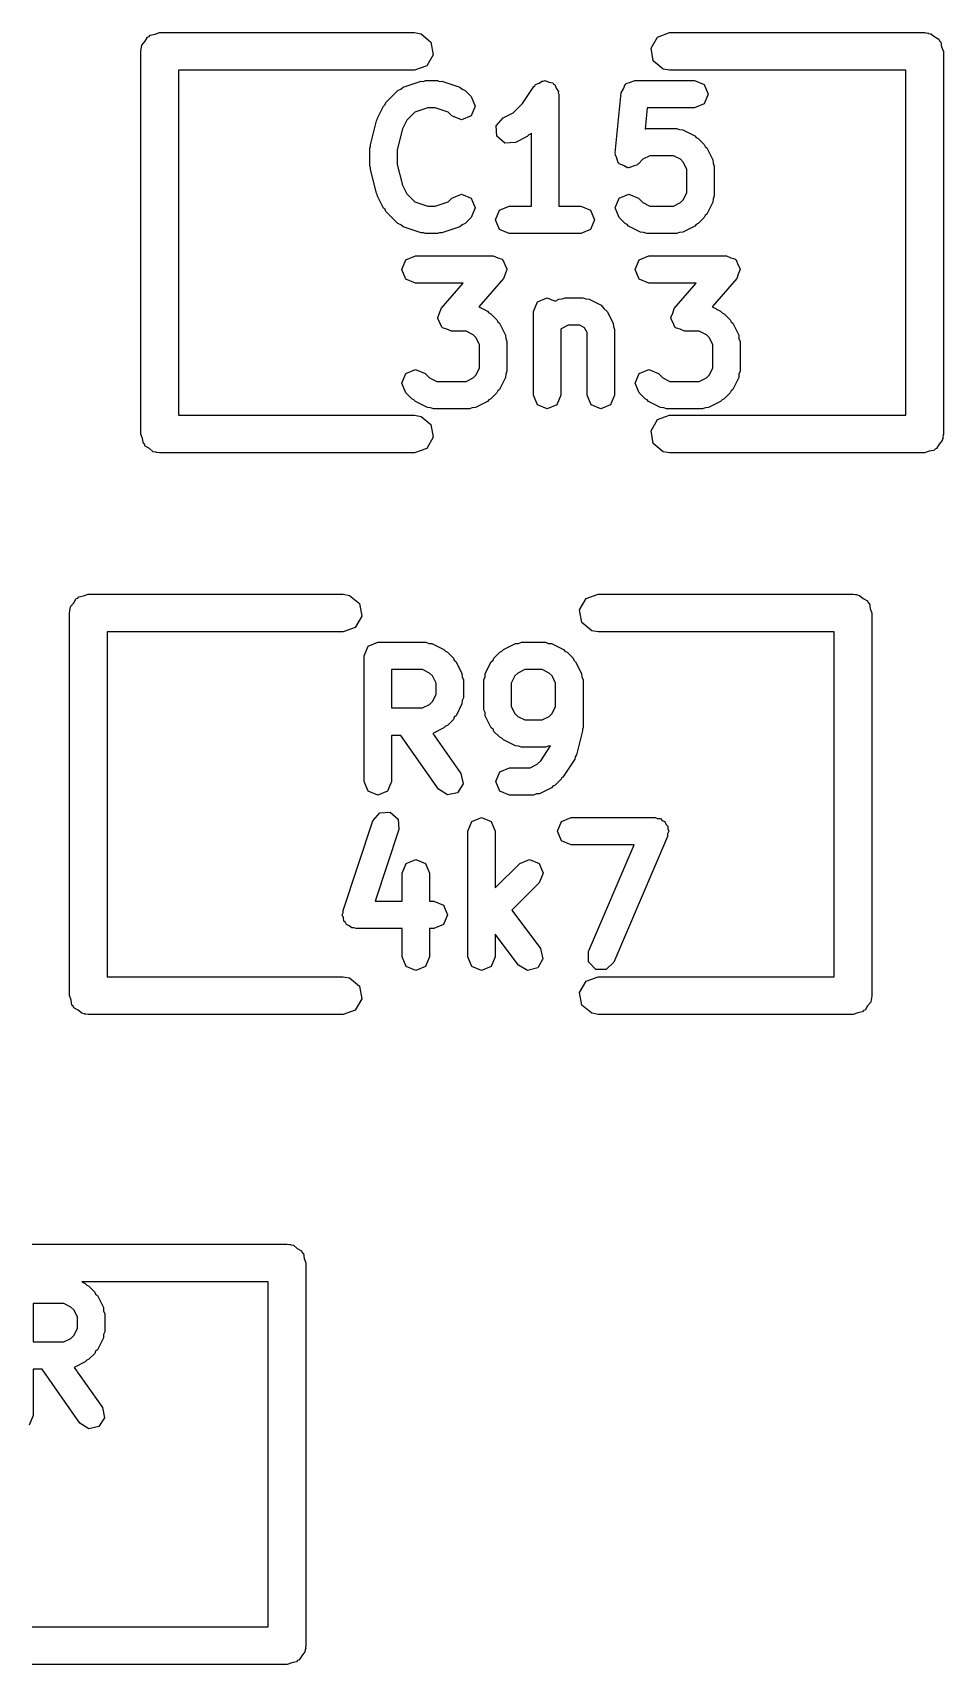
# Model space of a CAD drawing. Extents: x 1.92 to 3.29, y 0.28 to 3.35.
# Drawn here: x 2.5278 to 2.6707, y 0.8198 to 1.0757 of the extents above; entities that cross this region are included whole.
import ezdxf

# ---------------------------------------------------------------- set-up
doc = ezdxf.new("R2010")
doc.units = 0
doc.header["$MEASUREMENT"] = 0
doc.layers.add('BLACK', color=7, linetype='CONTINUOUS')

msp = doc.modelspace()

# ---------------------------------------------------------------- linework, layer by layer
at = {"layer": 'BLACK', "linetype": 'CONTINUOUS'}
for p, q in [((2.54548, 1.0744), (2.54587, 1.07506)), ((2.54587, 1.07506), (2.54612, 1.07515)), ((2.54612, 1.07515), (2.54629, 1.07536)), ((2.54629, 1.07536), (2.54704, 1.07549)), ((2.54704, 1.07549), (2.54776, 1.07575)), ((2.54776, 1.07575), (2.58776, 1.07575)), ((2.58776, 1.07575), (2.58877, 1.07557)), ((2.58877, 1.07557), (2.59032, 1.07428)), ((2.62486, 1.07331), (2.62587, 1.07506)), ((2.62587, 1.07506), (2.62776, 1.07575)), ((2.62776, 1.07575), (2.66776, 1.07575)), ((2.66776, 1.07575), (2.66815, 1.07568)), ((2.66815, 1.07568), (2.66828, 1.07571)), ((2.66828, 1.07571), (2.66839, 1.07564)), ((2.66839, 1.07564), (2.66877, 1.07557)), ((2.66877, 1.07557), (2.66936, 1.07508)), ((2.66936, 1.07508), (2.67003, 1.0747)), ((2.54481, 1.0728), (2.54488, 1.07318)), ((2.54481, 1.0128), (2.54481, 1.0728)), ((2.54486, 1.07331), (2.54492, 1.07343)), ((2.54488, 1.07318), (2.54486, 1.07331)), ((2.54492, 1.07343), (2.54499, 1.07381)), ((2.54499, 1.07381), (2.54548, 1.0744)), ((2.59067, 1.07229), (2.58966, 1.07054)), ((2.59032, 1.07428), (2.59067, 1.07229)), ((2.62521, 1.07132), (2.62486, 1.07331)), ((2.67003, 1.0747), (2.67012, 1.07445)), ((2.67012, 1.07445), (2.67032, 1.07428)), ((2.67032, 1.07428), (2.67045, 1.07352)), ((2.67045, 1.07352), (2.67072, 1.0728)), ((2.67072, 1.0728), (2.67072, 1.0128)), ((2.58776, 1.06985), (2.55072, 1.06985)), ((2.55072, 1.06985), (2.55072, 1.01575)), ((2.58966, 1.07054), (2.58776, 1.06985)), ((2.62675, 1.07002), (2.62521, 1.07132)), ((2.62776, 1.06985), (2.62675, 1.07002)), ((2.66481, 1.06985), (2.62776, 1.06985)), ((2.66481, 1.01575), (2.66481, 1.06985)), ((2.5856, 1.06686), (2.58598, 1.06719)), ((2.58598, 1.06719), (2.58879, 1.06813)), ((2.58879, 1.06813), (2.58914, 1.0681)), ((2.58914, 1.0681), (2.58947, 1.06824)), ((2.58947, 1.06824), (2.59135, 1.06824)), ((2.59135, 1.06824), (2.59167, 1.0681)), ((2.59167, 1.0681), (2.59203, 1.06813)), ((2.59203, 1.06813), (2.59484, 1.06719)), ((2.59484, 1.06719), (2.59522, 1.06686)), ((2.60469, 1.06464), (2.60644, 1.06728)), ((2.60644, 1.06728), (2.60663, 1.0674)), ((2.60663, 1.0674), (2.60671, 1.06761)), ((2.60671, 1.06761), (2.60729, 1.06785)), ((2.60729, 1.06785), (2.60781, 1.0682)), ((2.60781, 1.0682), (2.60803, 1.06815)), ((2.60803, 1.06815), (2.60823, 1.06824)), ((2.60823, 1.06824), (2.60881, 1.068)), ((2.60881, 1.068), (2.60943, 1.06788)), ((2.60943, 1.06788), (2.60955, 1.06769)), ((2.60955, 1.06769), (2.60975, 1.06761)), ((2.60975, 1.06761), (2.60999, 1.06703)), ((2.62051, 1.06694), (2.62078, 1.06761)), ((2.62078, 1.06761), (2.62089, 1.06765)), ((2.62089, 1.06765), (2.62094, 1.06775)), ((2.62094, 1.06775), (2.62164, 1.06796)), ((2.62164, 1.06796), (2.6223, 1.06824)), ((2.6223, 1.06824), (2.63169, 1.06824)), ((2.63169, 1.06824), (2.63321, 1.06761)), ((2.63321, 1.06761), (2.63384, 1.06609)), ((2.58312, 1.06447), (2.58326, 1.06479)), ((2.58326, 1.06479), (2.58514, 1.06667)), ((2.58514, 1.06667), (2.5856, 1.06686)), ((2.59522, 1.06686), (2.59568, 1.06667)), ((2.59568, 1.06667), (2.59662, 1.06573)), ((2.59662, 1.06573), (2.59725, 1.06421)), ((2.60321, 1.06316), (2.60469, 1.06464)), ((2.60999, 1.06703), (2.61034, 1.06651)), ((2.61034, 1.06651), (2.6103, 1.06629)), ((2.6103, 1.06629), (2.61038, 1.06609)), ((2.61038, 1.06609), (2.61038, 1.04854)), ((2.61923, 1.05692), (2.62016, 1.0663)), ((2.62016, 1.0663), (2.62051, 1.06694)), ((2.63321, 1.06457), (2.63169, 1.06394)), ((2.63384, 1.06609), (2.63321, 1.06457)), ((2.58176, 1.06192), (2.5819, 1.06211)), ((2.5819, 1.06211), (2.58192, 1.06236)), ((2.58192, 1.06236), (2.58286, 1.06423)), ((2.58286, 1.06423), (2.58312, 1.06447)), ((2.58782, 1.06327), (2.58655, 1.062)), ((2.58982, 1.06394), (2.58782, 1.06327)), ((2.591, 1.06394), (2.58982, 1.06394)), ((2.593, 1.06327), (2.591, 1.06394)), ((2.59358, 1.06269), (2.593, 1.06327)), ((2.5951, 1.06206), (2.59358, 1.06269)), ((2.59662, 1.06269), (2.5951, 1.06206)), ((2.59725, 1.06421), (2.59662, 1.06269)), ((2.60056, 1.06114), (2.60164, 1.06238)), ((2.60164, 1.06238), (2.60321, 1.06316)), ((2.62425, 1.06394), (2.62392, 1.06062)), ((2.63169, 1.06394), (2.62425, 1.06394)), ((2.58082, 1.05817), (2.58176, 1.06192)), ((2.58587, 1.06065), (2.58505, 1.05738)), ((2.58655, 1.062), (2.58587, 1.06065)), ((2.60068, 1.0595), (2.60056, 1.06114)), ((2.60192, 1.05842), (2.60068, 1.0595)), ((2.60544, 1.05947), (2.60357, 1.05854)), ((2.60567, 1.05974), (2.60544, 1.05947)), ((2.606, 1.05988), (2.60567, 1.05974)), ((2.60608, 1.05996), (2.606, 1.05988)), ((2.60608, 1.04854), (2.60608, 1.05996)), ((2.62392, 1.06062), (2.62418, 1.06073)), ((2.62418, 1.06073), (2.62887, 1.06073)), ((2.62887, 1.06073), (2.62933, 1.06054)), ((2.62933, 1.06054), (2.62983, 1.06051)), ((2.62983, 1.06051), (2.63171, 1.05957)), ((2.63171, 1.05957), (2.63194, 1.0593)), ((2.58075, 1.05764), (2.58086, 1.0579)), ((2.58075, 1.05483), (2.58075, 1.05764)), ((2.58086, 1.0579), (2.58082, 1.05817)), ((2.58505, 1.05738), (2.58505, 1.05509)), ((2.60357, 1.05854), (2.60192, 1.05842)), ((2.61926, 1.05681), (2.61923, 1.05692)), ((2.63194, 1.0593), (2.63227, 1.05916)), ((2.63227, 1.05916), (2.63321, 1.05823)), ((2.63321, 1.05823), (2.63334, 1.0579)), ((2.63334, 1.0579), (2.63361, 1.05767)), ((2.63361, 1.05767), (2.63455, 1.05579)), ((2.58086, 1.05458), (2.58075, 1.05483)), ((2.58082, 1.05431), (2.58086, 1.05458)), ((2.58505, 1.05509), (2.58587, 1.05183)), ((2.61922, 1.05671), (2.61926, 1.05681)), ((2.61949, 1.05604), (2.61922, 1.05671)), ((2.6197, 1.05534), (2.61949, 1.05604)), ((2.6198, 1.05529), (2.6197, 1.05534)), ((2.61985, 1.05519), (2.6198, 1.05529)), ((2.62051, 1.05491), (2.61985, 1.05519)), ((2.62115, 1.05457), (2.62051, 1.05491)), ((2.62126, 1.0546), (2.62115, 1.05457)), ((2.62137, 1.05456), (2.62126, 1.0546)), ((2.62203, 1.05483), (2.62137, 1.05456)), ((2.62273, 1.05504), (2.62203, 1.05483)), ((2.62278, 1.05514), (2.62273, 1.05504)), ((2.62289, 1.05519), (2.62278, 1.05514)), ((2.62358, 1.05588), (2.62289, 1.05519)), ((2.62469, 1.05643), (2.62358, 1.05588)), ((2.62836, 1.05643), (2.62469, 1.05643)), ((2.62947, 1.05588), (2.62836, 1.05643)), ((2.62992, 1.05543), (2.62947, 1.05588)), ((2.63047, 1.05432), (2.62992, 1.05543)), ((2.63455, 1.05579), (2.63458, 1.05529)), ((2.63458, 1.05529), (2.63477, 1.05483)), ((2.63477, 1.05483), (2.63477, 1.05014)), ((2.58176, 1.05056), (2.58082, 1.05431)), ((2.58587, 1.05183), (2.58655, 1.05048)), ((2.63047, 1.05065), (2.63047, 1.05432)), ((2.5819, 1.05036), (2.58176, 1.05056)), ((2.58192, 1.05012), (2.5819, 1.05036)), ((2.58286, 1.04824), (2.58192, 1.05012)), ((2.58655, 1.05048), (2.58782, 1.0492)), ((2.593, 1.0492), (2.59358, 1.04978)), ((2.59358, 1.04978), (2.5951, 1.05041)), ((2.5951, 1.05041), (2.59662, 1.04978)), ((2.59662, 1.04978), (2.59725, 1.04826)), ((2.61922, 1.04826), (2.61985, 1.04978)), ((2.61985, 1.04978), (2.62137, 1.05041)), ((2.62137, 1.05041), (2.62289, 1.04978)), ((2.62289, 1.04978), (2.62358, 1.04909)), ((2.62947, 1.04909), (2.62992, 1.04954)), ((2.62992, 1.04954), (2.63047, 1.05065)), ((2.63458, 1.04968), (2.63455, 1.04918)), ((2.63477, 1.05014), (2.63458, 1.04968)), ((2.58312, 1.04801), (2.58286, 1.04824)), ((2.58326, 1.04768), (2.58312, 1.04801)), ((2.58514, 1.04581), (2.58326, 1.04768)), ((2.58782, 1.0492), (2.58982, 1.04854)), ((2.58982, 1.04854), (2.591, 1.04854)), ((2.591, 1.04854), (2.593, 1.0492)), ((2.59662, 1.04674), (2.59568, 1.04581)), ((2.59725, 1.04826), (2.59662, 1.04674)), ((2.60045, 1.04639), (2.60108, 1.04791)), ((2.60108, 1.04791), (2.6026, 1.04854)), ((2.6026, 1.04854), (2.60608, 1.04854)), ((2.61038, 1.04854), (2.61386, 1.04854)), ((2.61386, 1.04854), (2.61538, 1.04791)), ((2.61538, 1.04791), (2.61601, 1.04639)), ((2.61985, 1.04674), (2.61922, 1.04826)), ((2.62078, 1.04581), (2.61985, 1.04674)), ((2.62358, 1.04909), (2.62469, 1.04854)), ((2.62469, 1.04854), (2.62836, 1.04854)), ((2.62836, 1.04854), (2.62947, 1.04909)), ((2.63321, 1.04674), (2.63227, 1.04581)), ((2.63334, 1.04707), (2.63321, 1.04674)), ((2.63361, 1.0473), (2.63334, 1.04707)), ((2.63455, 1.04918), (2.63361, 1.0473)), ((2.5856, 1.04561), (2.58514, 1.04581)), ((2.58598, 1.04529), (2.5856, 1.04561)), ((2.58879, 1.04435), (2.58598, 1.04529)), ((2.58914, 1.04437), (2.58879, 1.04435)), ((2.58947, 1.04424), (2.58914, 1.04437)), ((2.59135, 1.04424), (2.58947, 1.04424)), ((2.59167, 1.04437), (2.59135, 1.04424)), ((2.59203, 1.04435), (2.59167, 1.04437)), ((2.59484, 1.04529), (2.59203, 1.04435)), ((2.59522, 1.04561), (2.59484, 1.04529)), ((2.59568, 1.04581), (2.59522, 1.04561)), ((2.60108, 1.04487), (2.60045, 1.04639)), ((2.6026, 1.04424), (2.60108, 1.04487)), ((2.61386, 1.04424), (2.6026, 1.04424)), ((2.61538, 1.04487), (2.61386, 1.04424)), ((2.61601, 1.04639), (2.61538, 1.04487)), ((2.62111, 1.04567), (2.62078, 1.04581)), ((2.62134, 1.0454), (2.62111, 1.04567)), ((2.62322, 1.04446), (2.62134, 1.0454)), ((2.62372, 1.04443), (2.62322, 1.04446)), ((2.62418, 1.04424), (2.62372, 1.04443)), ((2.62887, 1.04424), (2.62418, 1.04424)), ((2.62933, 1.04443), (2.62887, 1.04424)), ((2.62983, 1.04446), (2.62933, 1.04443)), ((2.63171, 1.0454), (2.62983, 1.04446)), ((2.63194, 1.04567), (2.63171, 1.0454)), ((2.63227, 1.04581), (2.63194, 1.04567)), ((2.58575, 1.03859), (2.58638, 1.04011)), ((2.58638, 1.04011), (2.5879, 1.04074)), ((2.5879, 1.04074), (2.6001, 1.04074)), ((2.6001, 1.04074), (2.6008, 1.04045)), ((2.6008, 1.04045), (2.60152, 1.04021)), ((2.60152, 1.04021), (2.60155, 1.04014)), ((2.60155, 1.04014), (2.60162, 1.04011)), ((2.60162, 1.04011), (2.60191, 1.03941)), ((2.60191, 1.03941), (2.60224, 1.03873)), ((2.62234, 1.03859), (2.62297, 1.04011)), ((2.62297, 1.04011), (2.62449, 1.04074)), ((2.62449, 1.04074), (2.63669, 1.04074)), ((2.63669, 1.04074), (2.63738, 1.04045)), ((2.63738, 1.04045), (2.6381, 1.04021)), ((2.6381, 1.04021), (2.63813, 1.04014)), ((2.63813, 1.04014), (2.63821, 1.04011)), ((2.63821, 1.04011), (2.63849, 1.03941)), ((2.63849, 1.03941), (2.63883, 1.03873)), ((2.58638, 1.03707), (2.58575, 1.03859)), ((2.5879, 1.03644), (2.58638, 1.03707)), ((2.59536, 1.03644), (2.5879, 1.03644)), ((2.59191, 1.0325), (2.59536, 1.03644)), ((2.60172, 1.03717), (2.59784, 1.03274)), ((2.60196, 1.03789), (2.60172, 1.03717)), ((2.60225, 1.03859), (2.60196, 1.03789)), ((2.60224, 1.03873), (2.60222, 1.03866)), ((2.60222, 1.03866), (2.60225, 1.03859)), ((2.62297, 1.03707), (2.62234, 1.03859)), ((2.62449, 1.03644), (2.62297, 1.03707)), ((2.63195, 1.03644), (2.62449, 1.03644)), ((2.6285, 1.0325), (2.63195, 1.03644)), ((2.6383, 1.03717), (2.63443, 1.03274)), ((2.63855, 1.03789), (2.6383, 1.03717)), ((2.63884, 1.03859), (2.63855, 1.03789)), ((2.63883, 1.03873), (2.63881, 1.03866)), ((2.63881, 1.03866), (2.63884, 1.03859)), ((2.60702, 1.03354), (2.60854, 1.03417)), ((2.60854, 1.03417), (2.6098, 1.03365)), ((2.6098, 1.03365), (2.6104, 1.03394)), ((2.6104, 1.03394), (2.61089, 1.03398)), ((2.61089, 1.03398), (2.61136, 1.03417)), ((2.61136, 1.03417), (2.61417, 1.03417)), ((2.61417, 1.03417), (2.61463, 1.03398)), ((2.61463, 1.03398), (2.61513, 1.03394)), ((2.61513, 1.03394), (2.61701, 1.03301)), ((2.59138, 1.03108), (2.59167, 1.03178)), ((2.59167, 1.03178), (2.59191, 1.0325)), ((2.59784, 1.03274), (2.59918, 1.03207)), ((2.59918, 1.03207), (2.59942, 1.0318)), ((2.59942, 1.0318), (2.59974, 1.03166)), ((2.59974, 1.03166), (2.60068, 1.03073)), ((2.60639, 1.03202), (2.60702, 1.03354)), ((2.60639, 1.01889), (2.60639, 1.03202)), ((2.61701, 1.03301), (2.61746, 1.03249)), ((2.61746, 1.03249), (2.61797, 1.03204)), ((2.61797, 1.03204), (2.61891, 1.03017)), ((2.62797, 1.03108), (2.62826, 1.03178)), ((2.62826, 1.03178), (2.6285, 1.0325)), ((2.63443, 1.03274), (2.63577, 1.03207)), ((2.63577, 1.03207), (2.636, 1.0318)), ((2.636, 1.0318), (2.63633, 1.03166)), ((2.63633, 1.03166), (2.63727, 1.03073)), ((2.59141, 1.03101), (2.59138, 1.03108)), ((2.59139, 1.03094), (2.59141, 1.03101)), ((2.59172, 1.03026), (2.59139, 1.03094)), ((2.59201, 1.02956), (2.59172, 1.03026)), ((2.59208, 1.02953), (2.59201, 1.02956)), ((2.59212, 1.02946), (2.59208, 1.02953)), ((2.59283, 1.02922), (2.59212, 1.02946)), ((2.59353, 1.02893), (2.59283, 1.02922)), ((2.59584, 1.02893), (2.59353, 1.02893)), ((2.59695, 1.02838), (2.59584, 1.02893)), ((2.60068, 1.03073), (2.60082, 1.0304)), ((2.60082, 1.0304), (2.60108, 1.03017)), ((2.60108, 1.03017), (2.60202, 1.02829)), ((2.61075, 1.02932), (2.61069, 1.02925)), ((2.61069, 1.02925), (2.61069, 1.01889)), ((2.61186, 1.02987), (2.61075, 1.02932)), ((2.61366, 1.02987), (2.61186, 1.02987)), ((2.61444, 1.02948), (2.61366, 1.02987)), ((2.61484, 1.0287), (2.61444, 1.02948)), ((2.61891, 1.03017), (2.61894, 1.02967)), ((2.61894, 1.02967), (2.61914, 1.02921)), ((2.61914, 1.02921), (2.61914, 1.01889)), ((2.628, 1.03101), (2.62797, 1.03108)), ((2.62797, 1.03094), (2.628, 1.03101)), ((2.62831, 1.03026), (2.62797, 1.03094)), ((2.6286, 1.02956), (2.62831, 1.03026)), ((2.62867, 1.02953), (2.6286, 1.02956)), ((2.6287, 1.02946), (2.62867, 1.02953)), ((2.62942, 1.02922), (2.6287, 1.02946)), ((2.63012, 1.02893), (2.62942, 1.02922)), ((2.63243, 1.02893), (2.63012, 1.02893)), ((2.63354, 1.02838), (2.63243, 1.02893)), ((2.63727, 1.03073), (2.6374, 1.0304)), ((2.6374, 1.0304), (2.63767, 1.03017)), ((2.63767, 1.03017), (2.63861, 1.02829)), ((2.59739, 1.02793), (2.59695, 1.02838)), ((2.59795, 1.02682), (2.59739, 1.02793)), ((2.59795, 1.02315), (2.59795, 1.02682)), ((2.60202, 1.02829), (2.60206, 1.02779)), ((2.60206, 1.02779), (2.60225, 1.02733)), ((2.60225, 1.02733), (2.60225, 1.02264)), ((2.61484, 1.01889), (2.61484, 1.0287)), ((2.63398, 1.02793), (2.63354, 1.02838)), ((2.63454, 1.02682), (2.63398, 1.02793)), ((2.63454, 1.02315), (2.63454, 1.02682)), ((2.63861, 1.02829), (2.63864, 1.02779)), ((2.63864, 1.02779), (2.63884, 1.02733)), ((2.63884, 1.02733), (2.63884, 1.02264)), ((2.58575, 1.02076), (2.58638, 1.02228)), ((2.58638, 1.02228), (2.5879, 1.02291)), ((2.5879, 1.02291), (2.58942, 1.02228)), ((2.58942, 1.02228), (2.59012, 1.02159)), ((2.59012, 1.02159), (2.59123, 1.02104)), ((2.59584, 1.02104), (2.59695, 1.02159)), ((2.59695, 1.02159), (2.59739, 1.02204)), ((2.59739, 1.02204), (2.59795, 1.02315)), ((2.60202, 1.02168), (2.60108, 1.0198)), ((2.60206, 1.02218), (2.60202, 1.02168)), ((2.60225, 1.02264), (2.60206, 1.02218)), ((2.62234, 1.02076), (2.62297, 1.02228)), ((2.62297, 1.02228), (2.62449, 1.02291)), ((2.62449, 1.02291), (2.62601, 1.02228)), ((2.62601, 1.02228), (2.6267, 1.02159)), ((2.6267, 1.02159), (2.62781, 1.02104)), ((2.63243, 1.02104), (2.63354, 1.02159)), ((2.63354, 1.02159), (2.63398, 1.02204)), ((2.63398, 1.02204), (2.63454, 1.02315)), ((2.63861, 1.02168), (2.63767, 1.0198)), ((2.63864, 1.02218), (2.63861, 1.02168)), ((2.63884, 1.02264), (2.63864, 1.02218)), ((2.58638, 1.01924), (2.58575, 1.02076)), ((2.58732, 1.01831), (2.58638, 1.01924)), ((2.59123, 1.02104), (2.59584, 1.02104)), ((2.60068, 1.01924), (2.59974, 1.01831)), ((2.60082, 1.01957), (2.60068, 1.01924)), ((2.60108, 1.0198), (2.60082, 1.01957)), ((2.60702, 1.01737), (2.60639, 1.01889)), ((2.61069, 1.01889), (2.61006, 1.01737)), ((2.61546, 1.01737), (2.61484, 1.01889)), ((2.61914, 1.01889), (2.61851, 1.01737)), ((2.62297, 1.01924), (2.62234, 1.02076)), ((2.62391, 1.01831), (2.62297, 1.01924)), ((2.62781, 1.02104), (2.63243, 1.02104)), ((2.63727, 1.01924), (2.63633, 1.01831)), ((2.6374, 1.01957), (2.63727, 1.01924)), ((2.63767, 1.0198), (2.6374, 1.01957)), ((2.58765, 1.01817), (2.58732, 1.01831)), ((2.58788, 1.0179), (2.58765, 1.01817)), ((2.58976, 1.01696), (2.58788, 1.0179)), ((2.59026, 1.01693), (2.58976, 1.01696)), ((2.59072, 1.01674), (2.59026, 1.01693)), ((2.59635, 1.01674), (2.59072, 1.01674)), ((2.59681, 1.01693), (2.59635, 1.01674)), ((2.59731, 1.01696), (2.59681, 1.01693)), ((2.59918, 1.0179), (2.59731, 1.01696)), ((2.59942, 1.01817), (2.59918, 1.0179)), ((2.59974, 1.01831), (2.59942, 1.01817)), ((2.60854, 1.01674), (2.60702, 1.01737)), ((2.61006, 1.01737), (2.60854, 1.01674)), ((2.61699, 1.01674), (2.61546, 1.01737)), ((2.61851, 1.01737), (2.61699, 1.01674)), ((2.62423, 1.01817), (2.62391, 1.01831)), ((2.62447, 1.0179), (2.62423, 1.01817)), ((2.62634, 1.01696), (2.62447, 1.0179)), ((2.62684, 1.01693), (2.62634, 1.01696)), ((2.6273, 1.01674), (2.62684, 1.01693)), ((2.63293, 1.01674), (2.6273, 1.01674)), ((2.6334, 1.01693), (2.63293, 1.01674)), ((2.63389, 1.01696), (2.6334, 1.01693)), ((2.63577, 1.0179), (2.63389, 1.01696)), ((2.636, 1.01817), (2.63577, 1.0179)), ((2.63633, 1.01831), (2.636, 1.01817)), ((2.55072, 1.01575), (2.58776, 1.01575)), ((2.58776, 1.01575), (2.58877, 1.01557)), ((2.58877, 1.01557), (2.59032, 1.01428)), ((2.59032, 1.01428), (2.59067, 1.01229)), ((2.62486, 1.01331), (2.62587, 1.01506)), ((2.62587, 1.01506), (2.62776, 1.01575)), ((2.62776, 1.01575), (2.66481, 1.01575)), ((2.54507, 1.01208), (2.54481, 1.0128)), ((2.54521, 1.01132), (2.54507, 1.01208)), ((2.54541, 1.01115), (2.54521, 1.01132)), ((2.5455, 1.0109), (2.54541, 1.01115)), ((2.54617, 1.01052), (2.5455, 1.0109)), ((2.59067, 1.01229), (2.58966, 1.01054)), ((2.62521, 1.01132), (2.62486, 1.01331)), ((2.62675, 1.01002), (2.62521, 1.01132)), ((2.67005, 1.0112), (2.66966, 1.01054)), ((2.67054, 1.01179), (2.67005, 1.0112)), ((2.67061, 1.01217), (2.67054, 1.01179)), ((2.67067, 1.01229), (2.67061, 1.01217)), ((2.67072, 1.0128), (2.67065, 1.01242)), ((2.67065, 1.01242), (2.67067, 1.01229)), ((2.54675, 1.01002), (2.54617, 1.01052)), ((2.54714, 1.00996), (2.54675, 1.01002)), ((2.54725, 1.00989), (2.54714, 1.00996)), ((2.54738, 1.00991), (2.54725, 1.00989)), ((2.54776, 1.00985), (2.54738, 1.00991)), ((2.58776, 1.00985), (2.54776, 1.00985)), ((2.58966, 1.01054), (2.58776, 1.00985)), ((2.62776, 1.00985), (2.62675, 1.01002)), ((2.66776, 1.00985), (2.62776, 1.00985)), ((2.66848, 1.01011), (2.66776, 1.00985)), ((2.66924, 1.01024), (2.66848, 1.01011)), ((2.66941, 1.01045), (2.66924, 1.01024)), ((2.66966, 1.01054), (2.66941, 1.01045)), ((2.53365, 0.985237), (2.53371, 0.985351)), ((2.53367, 0.985108), (2.53365, 0.985237)), ((2.53371, 0.985351), (2.53378, 0.985734)), ((2.53378, 0.985734), (2.53427, 0.986322)), ((2.53427, 0.986322), (2.53466, 0.986986)), ((2.53466, 0.986986), (2.53491, 0.987077)), ((2.53491, 0.987077), (2.53508, 0.987282)), ((2.53508, 0.987282), (2.53583, 0.987415)), ((2.53583, 0.987415), (2.53656, 0.987677)), ((2.53656, 0.987677), (2.57656, 0.987677)), ((2.57656, 0.987677), (2.57757, 0.987499)), ((2.57757, 0.987499), (2.57911, 0.986201)), ((2.57911, 0.986201), (2.57946, 0.984212)), ((2.61365, 0.985237), (2.61466, 0.986986)), ((2.614, 0.983248), (2.61365, 0.985237)), ((2.61466, 0.986986), (2.61656, 0.987677)), ((2.61656, 0.987677), (2.65656, 0.987677)), ((2.65656, 0.987677), (2.65694, 0.98761)), ((2.65694, 0.98761), (2.65707, 0.987632)), ((2.65707, 0.987632), (2.65718, 0.987567)), ((2.65718, 0.987567), (2.65757, 0.987499)), ((2.65757, 0.987499), (2.65815, 0.987006)), ((2.65815, 0.987006), (2.65882, 0.986622)), ((2.65882, 0.986622), (2.65891, 0.986372)), ((2.65891, 0.986372), (2.65911, 0.986201)), ((2.65911, 0.986201), (2.65925, 0.985445)), ((2.65925, 0.985445), (2.65951, 0.984724)), ((2.5336, 0.984724), (2.53367, 0.985108)), ((2.5336, 0.924724), (2.5336, 0.984724)), ((2.57946, 0.984212), (2.57845, 0.982462)), ((2.61555, 0.98195), (2.614, 0.983248)), ((2.65951, 0.984724), (2.65951, 0.924724)), ((2.57656, 0.981772), (2.53951, 0.981772)), ((2.53951, 0.981772), (2.53951, 0.927677)), ((2.57845, 0.982462), (2.57656, 0.981772)), ((2.58049, 0.979533), (2.58201, 0.980162)), ((2.58201, 0.980162), (2.58952, 0.980162)), ((2.58952, 0.980162), (2.58998, 0.979971)), ((2.60407, 0.979971), (2.60453, 0.980162)), ((2.60453, 0.980162), (2.60828, 0.980162)), ((2.60828, 0.980162), (2.60874, 0.979971)), ((2.61656, 0.981772), (2.61555, 0.98195)), ((2.6536, 0.981772), (2.61656, 0.981772)), ((2.6536, 0.927677), (2.6536, 0.981772)), ((2.57986, 0.978012), (2.58049, 0.979533)), ((2.57986, 0.958312), (2.57986, 0.978012)), ((2.58998, 0.979971), (2.59048, 0.979936)), ((2.59048, 0.979936), (2.59236, 0.978997)), ((2.59236, 0.978997), (2.59259, 0.97873)), ((2.59259, 0.97873), (2.59292, 0.978595)), ((2.59292, 0.978595), (2.59385, 0.977657)), ((2.59385, 0.977657), (2.59399, 0.97733)), ((2.60006, 0.97733), (2.60019, 0.977657)), ((2.60019, 0.977657), (2.60113, 0.978595)), ((2.60113, 0.978595), (2.60146, 0.97873)), ((2.60146, 0.97873), (2.60169, 0.978997)), ((2.60169, 0.978997), (2.60357, 0.979936)), ((2.60357, 0.979936), (2.60407, 0.979971)), ((2.60874, 0.979971), (2.60924, 0.979936)), ((2.60924, 0.979936), (2.61112, 0.978997)), ((2.61112, 0.978997), (2.61135, 0.97873)), ((2.61135, 0.97873), (2.61168, 0.978595)), ((2.61168, 0.978595), (2.61262, 0.977657)), ((2.61262, 0.977657), (2.61275, 0.97733)), ((2.58416, 0.975862), (2.58416, 0.969843)), ((2.58901, 0.975862), (2.58416, 0.975862)), ((2.59012, 0.975307), (2.58901, 0.975862)), ((2.59057, 0.974863), (2.59012, 0.975307)), ((2.59399, 0.97733), (2.59426, 0.977098)), ((2.59426, 0.977098), (2.59519, 0.975222)), ((2.59519, 0.975222), (2.59523, 0.974722)), ((2.59882, 0.974722), (2.59885, 0.975222)), ((2.59885, 0.975222), (2.59979, 0.977098)), ((2.59979, 0.977098), (2.60006, 0.97733)), ((2.60393, 0.975307), (2.60348, 0.974863)), ((2.60504, 0.975862), (2.60393, 0.975307)), ((2.60777, 0.975862), (2.60504, 0.975862)), ((2.60888, 0.975307), (2.60777, 0.975862)), ((2.60933, 0.974863), (2.60888, 0.975307)), ((2.61275, 0.97733), (2.61302, 0.977098)), ((2.61302, 0.977098), (2.61396, 0.975222)), ((2.61396, 0.975222), (2.61399, 0.974722)), ((2.59112, 0.973753), (2.59057, 0.974863)), ((2.59112, 0.971953), (2.59112, 0.973753)), ((2.59523, 0.974722), (2.59542, 0.97426)), ((2.59542, 0.97426), (2.59542, 0.971446)), ((2.59863, 0.97426), (2.59882, 0.974722)), ((2.59863, 0.96957), (2.59863, 0.97426)), ((2.60348, 0.974863), (2.60293, 0.973753)), ((2.60293, 0.973753), (2.60293, 0.970077)), ((2.60988, 0.973753), (2.60933, 0.974863)), ((2.60988, 0.970077), (2.60988, 0.973753)), ((2.61399, 0.974722), (2.61418, 0.97426)), ((2.61418, 0.97426), (2.61418, 0.966755)), ((2.58901, 0.969843), (2.59012, 0.970399)), ((2.59012, 0.970399), (2.59057, 0.970843)), ((2.59057, 0.970843), (2.59112, 0.971953)), ((2.59519, 0.970484), (2.59426, 0.968608)), ((2.59523, 0.970983), (2.59519, 0.970484)), ((2.59542, 0.971446), (2.59523, 0.970983)), ((2.60293, 0.970077), (2.60348, 0.968967)), ((2.60933, 0.968967), (2.60988, 0.970077)), ((2.58416, 0.969843), (2.58901, 0.969843)), ((2.59385, 0.968049), (2.59292, 0.967111)), ((2.59399, 0.968376), (2.59385, 0.968049)), ((2.59426, 0.968608), (2.59399, 0.968376)), ((2.59882, 0.969107), (2.59863, 0.96957)), ((2.59885, 0.968608), (2.59882, 0.969107)), ((2.59979, 0.966732), (2.59885, 0.968608)), ((2.60348, 0.968967), (2.60393, 0.968522)), ((2.60393, 0.968522), (2.60504, 0.967967)), ((2.60504, 0.967967), (2.60777, 0.967967)), ((2.60777, 0.967967), (2.60888, 0.968522)), ((2.60888, 0.968522), (2.60933, 0.968967)), ((2.58559, 0.965543), (2.58416, 0.965543)), ((2.58416, 0.965543), (2.58416, 0.958312)), ((2.59151, 0.95708), (2.58559, 0.965543)), ((2.59236, 0.966709), (2.59063, 0.965843)), ((2.59063, 0.965843), (2.59503, 0.959545)), ((2.59259, 0.966976), (2.59236, 0.966709)), ((2.59292, 0.967111), (2.59259, 0.966976)), ((2.60006, 0.9665), (2.59979, 0.966732)), ((2.60019, 0.966173), (2.60006, 0.9665)), ((2.60113, 0.965235), (2.60019, 0.966173)), ((2.60146, 0.9651), (2.60113, 0.965235)), ((2.60169, 0.964832), (2.60146, 0.9651)), ((2.60357, 0.963894), (2.60169, 0.964832)), ((2.61412, 0.966234), (2.61318, 0.962482)), ((2.61418, 0.966755), (2.61408, 0.966504)), ((2.61408, 0.966504), (2.61412, 0.966234)), ((2.60407, 0.963859), (2.60357, 0.963894)), ((2.60453, 0.963667), (2.60407, 0.963859)), ((2.60828, 0.963667), (2.60453, 0.963667)), ((2.60755, 0.961558), (2.6091, 0.963884)), ((2.60874, 0.963859), (2.60828, 0.963667)), ((2.6091, 0.963884), (2.60874, 0.963859)), ((2.61318, 0.962482), (2.61296, 0.962179)), ((2.6005, 0.958312), (2.60113, 0.959833)), ((2.60113, 0.959833), (2.60265, 0.960462)), ((2.60265, 0.960462), (2.6059, 0.960462)), ((2.6059, 0.960462), (2.60701, 0.961018)), ((2.60701, 0.961018), (2.60755, 0.961558)), ((2.61288, 0.96181), (2.61101, 0.958996)), ((2.61296, 0.962179), (2.61288, 0.96181)), ((2.58049, 0.956792), (2.57986, 0.958312)), ((2.58416, 0.958312), (2.58353, 0.956792)), ((2.59539, 0.957939), (2.5945, 0.956551)), ((2.59503, 0.959545), (2.59539, 0.957939)), ((2.60113, 0.956792), (2.6005, 0.958312)), ((2.60924, 0.957328), (2.60737, 0.956389)), ((2.60947, 0.957595), (2.60924, 0.957328)), ((2.6098, 0.95773), (2.60947, 0.957595)), ((2.61074, 0.958668), (2.6098, 0.95773)), ((2.61082, 0.958873), (2.61074, 0.958668)), ((2.61101, 0.958996), (2.61082, 0.958873)), ((2.58201, 0.956162), (2.58049, 0.956792)), ((2.58353, 0.956792), (2.58201, 0.956162)), ((2.5929, 0.956195), (2.59151, 0.95708)), ((2.5945, 0.956551), (2.5929, 0.956195)), ((2.60265, 0.956162), (2.60113, 0.956792)), ((2.60641, 0.956162), (2.60265, 0.956162)), ((2.60687, 0.956354), (2.60641, 0.956162)), ((2.60737, 0.956389), (2.60687, 0.956354)), ((2.57653, 0.938059), (2.58122, 0.95213)), ((2.58122, 0.95213), (2.5823, 0.953374)), ((2.5823, 0.953374), (2.58394, 0.95349)), ((2.58394, 0.95349), (2.58519, 0.952412)), ((2.58519, 0.952412), (2.5853, 0.950771)), ((2.59612, 0.950512), (2.59675, 0.952033)), ((2.59675, 0.952033), (2.59827, 0.952662)), ((2.59827, 0.952662), (2.59979, 0.952033)), ((2.59979, 0.952033), (2.60042, 0.950512)), ((2.61019, 0.950512), (2.61082, 0.952033)), ((2.61082, 0.952033), (2.61234, 0.952662)), ((2.61234, 0.952662), (2.62548, 0.952662)), ((2.62548, 0.952662), (2.62588, 0.952494)), ((2.62588, 0.952494), (2.62632, 0.952489)), ((2.62632, 0.952489), (2.62661, 0.952192)), ((2.62661, 0.952192), (2.627, 0.952033)), ((2.627, 0.952033), (2.62717, 0.951626)), ((2.5853, 0.950771), (2.58155, 0.939529)), ((2.59612, 0.930812), (2.59612, 0.950512)), ((2.60042, 0.950512), (2.60042, 0.941632)), ((2.61082, 0.948992), (2.61019, 0.950512)), ((2.62745, 0.949666), (2.61901, 0.929966)), ((2.62717, 0.951626), (2.62747, 0.951311)), ((2.62746, 0.950106), (2.62745, 0.949666)), ((2.62763, 0.950512), (2.62746, 0.950106)), ((2.62747, 0.951311), (2.62747, 0.950896)), ((2.62747, 0.950896), (2.62763, 0.950512)), ((2.61234, 0.948362), (2.61082, 0.948992)), ((2.62222, 0.948362), (2.61234, 0.948362)), ((2.61506, 0.931659), (2.62222, 0.948362)), ((2.5858, 0.943946), (2.58643, 0.945466)), ((2.58643, 0.945466), (2.58795, 0.946096)), ((2.58795, 0.946096), (2.58947, 0.945466)), ((2.58947, 0.945466), (2.5901, 0.943946)), ((2.60042, 0.941632), (2.60426, 0.945466)), ((2.60426, 0.945466), (2.60578, 0.946096)), ((2.60578, 0.946096), (2.6073, 0.945466)), ((2.6073, 0.945466), (2.60793, 0.943946)), ((2.5858, 0.939529), (2.5858, 0.943946)), ((2.5901, 0.943946), (2.5901, 0.939529)), ((2.6073, 0.942426), (2.60299, 0.938116)), ((2.60793, 0.943946), (2.6073, 0.942426)), ((2.58155, 0.939529), (2.5858, 0.939529)), ((2.5901, 0.939529), (2.59077, 0.939529)), ((2.59077, 0.939529), (2.59229, 0.938899)), ((2.57642, 0.937379), (2.57656, 0.937706)), ((2.57661, 0.936917), (2.57642, 0.937379)), ((2.57656, 0.937706), (2.57653, 0.938059)), ((2.57665, 0.936418), (2.57661, 0.936917)), ((2.59229, 0.938899), (2.59292, 0.937379)), ((2.59292, 0.937379), (2.59229, 0.935859)), ((2.60299, 0.938116), (2.6075, 0.932102)), ((2.57692, 0.936186), (2.57665, 0.936418)), ((2.57705, 0.935859), (2.57692, 0.936186)), ((2.57751, 0.935667), (2.57705, 0.935859)), ((2.57789, 0.935339), (2.57751, 0.935667)), ((2.57824, 0.935365), (2.57789, 0.935339)), ((2.57857, 0.935229), (2.57824, 0.935365)), ((2.5858, 0.935229), (2.57857, 0.935229)), ((2.5858, 0.930812), (2.5858, 0.935229)), ((2.59077, 0.935229), (2.5901, 0.935229)), ((2.5901, 0.935229), (2.5901, 0.930812)), ((2.59229, 0.935859), (2.59077, 0.935229)), ((2.60406, 0.929522), (2.60042, 0.934369)), ((2.60042, 0.934369), (2.60042, 0.930812)), ((2.6075, 0.932102), (2.6079, 0.930508)), ((2.61504, 0.930014), (2.61506, 0.931659)), ((2.58643, 0.929292), (2.5858, 0.930812)), ((2.58795, 0.928662), (2.58643, 0.929292)), ((2.58947, 0.929292), (2.58795, 0.928662)), ((2.5901, 0.930812), (2.58947, 0.929292)), ((2.59675, 0.929292), (2.59612, 0.930812)), ((2.59827, 0.928662), (2.59675, 0.929292)), ((2.59979, 0.929292), (2.59827, 0.928662)), ((2.60042, 0.930812), (2.59979, 0.929292)), ((2.60547, 0.928684), (2.60406, 0.929522)), ((2.60707, 0.929092), (2.60547, 0.928684)), ((2.6079, 0.930508), (2.60707, 0.929092)), ((2.61619, 0.928836), (2.61504, 0.930014)), ((2.61901, 0.929966), (2.61783, 0.928816)), ((2.53951, 0.927677), (2.57656, 0.927677)), ((2.57656, 0.927677), (2.57757, 0.927499)), ((2.57757, 0.927499), (2.57911, 0.926201)), ((2.61365, 0.925237), (2.61466, 0.926986)), ((2.61466, 0.926986), (2.61656, 0.927677)), ((2.61783, 0.928816), (2.61619, 0.928836)), ((2.61656, 0.927677), (2.6536, 0.927677)), ((2.53386, 0.924004), (2.5336, 0.924724)), ((2.534, 0.923248), (2.53386, 0.924004)), ((2.57946, 0.924212), (2.57845, 0.922462)), ((2.57911, 0.926201), (2.57946, 0.924212)), ((2.614, 0.923248), (2.61365, 0.925237)), ((2.6594, 0.924098), (2.65933, 0.923714)), ((2.65946, 0.924212), (2.6594, 0.924098)), ((2.65951, 0.924724), (2.65944, 0.924341)), ((2.65944, 0.924341), (2.65946, 0.924212)), ((2.5342, 0.923077), (2.534, 0.923248)), ((2.53429, 0.922826), (2.5342, 0.923077)), ((2.53496, 0.922443), (2.53429, 0.922826)), ((2.53555, 0.92195), (2.53496, 0.922443)), ((2.53593, 0.921882), (2.53555, 0.92195)), ((2.53604, 0.921816), (2.53593, 0.921882)), ((2.53617, 0.921839), (2.53604, 0.921816)), ((2.53656, 0.921772), (2.53617, 0.921839)), ((2.57656, 0.921772), (2.53656, 0.921772)), ((2.57845, 0.922462), (2.57656, 0.921772)), ((2.61555, 0.92195), (2.614, 0.923248)), ((2.61656, 0.921772), (2.61555, 0.92195)), ((2.65656, 0.921772), (2.61656, 0.921772)), ((2.65728, 0.922034), (2.65656, 0.921772)), ((2.65803, 0.922167), (2.65728, 0.922034)), ((2.6582, 0.922371), (2.65803, 0.922167)), ((2.65845, 0.922462), (2.6582, 0.922371)), ((2.65884, 0.923127), (2.65845, 0.922462)), ((2.65933, 0.923714), (2.65884, 0.923127)), ((2.52776, 0.885752), (2.56776, 0.885752)), ((2.56776, 0.885752), (2.56815, 0.885684)), ((2.56815, 0.885684), (2.56828, 0.885707)), ((2.56828, 0.885707), (2.56839, 0.885642)), ((2.56839, 0.885642), (2.56877, 0.885574)), ((2.56877, 0.885574), (2.56936, 0.885081)), ((2.56936, 0.885081), (2.57003, 0.884697)), ((2.57003, 0.884697), (2.57012, 0.884447)), ((2.57012, 0.884447), (2.57032, 0.884276)), ((2.57032, 0.884276), (2.57045, 0.88352)), ((2.57045, 0.88352), (2.57072, 0.882799)), ((2.57072, 0.882799), (2.57072, 0.822799)), ((2.56481, 0.879846), (2.53554, 0.879846)), ((2.53554, 0.879846), (2.53609, 0.879572)), ((2.53609, 0.879572), (2.53632, 0.879305)), ((2.53632, 0.879305), (2.53665, 0.879169)), ((2.53665, 0.879169), (2.53759, 0.878231)), ((2.53759, 0.878231), (2.53772, 0.877904)), ((2.53772, 0.877904), (2.53799, 0.877673)), ((2.56481, 0.825752), (2.56481, 0.879846)), ((2.5279, 0.876437), (2.5279, 0.870418)), ((2.53274, 0.876437), (2.5279, 0.876437)), ((2.53385, 0.875882), (2.53274, 0.876437)), ((2.5343, 0.875438), (2.53385, 0.875882)), ((2.53485, 0.874327), (2.5343, 0.875438)), ((2.53799, 0.877673), (2.53893, 0.875796)), ((2.53893, 0.875796), (2.53896, 0.875297)), ((2.53896, 0.875297), (2.53915, 0.874835)), ((2.53485, 0.872528), (2.53485, 0.874327)), ((2.53915, 0.874835), (2.53915, 0.872021)), ((2.5279, 0.870418), (2.53274, 0.870418)), ((2.53274, 0.870418), (2.53385, 0.870973)), ((2.53385, 0.870973), (2.5343, 0.871418)), ((2.5343, 0.871418), (2.53485, 0.872528)), ((2.53893, 0.871059), (2.53799, 0.869183)), ((2.53896, 0.871558), (2.53893, 0.871059)), ((2.53915, 0.872021), (2.53896, 0.871558)), ((2.53632, 0.867551), (2.53609, 0.867283)), ((2.53665, 0.867686), (2.53632, 0.867551)), ((2.53759, 0.868624), (2.53665, 0.867686)), ((2.53772, 0.868951), (2.53759, 0.868624)), ((2.53799, 0.869183), (2.53772, 0.868951)), ((2.52932, 0.866118), (2.5279, 0.866118)), ((2.5279, 0.866118), (2.5279, 0.858887)), ((2.53524, 0.857654), (2.52932, 0.866118)), ((2.53609, 0.867283), (2.53436, 0.866417)), ((2.53436, 0.866417), (2.53877, 0.86012)), ((2.53877, 0.86012), (2.53912, 0.858514)), ((2.5279, 0.858887), (2.52727, 0.857367)), ((2.53663, 0.85677), (2.53524, 0.857654)), ((2.53912, 0.858514), (2.53824, 0.857126)), ((2.53824, 0.857126), (2.53663, 0.85677)), ((2.52776, 0.825752), (2.56481, 0.825752)), ((2.57054, 0.821789), (2.57005, 0.821202)), ((2.57061, 0.822173), (2.57054, 0.821789)), ((2.57067, 0.822286), (2.57061, 0.822173)), ((2.57072, 0.822799), (2.57065, 0.822416)), ((2.57065, 0.822416), (2.57067, 0.822286)), ((2.56776, 0.819846), (2.52776, 0.819846)), ((2.56848, 0.820109), (2.56776, 0.819846)), ((2.56924, 0.820242), (2.56848, 0.820109)), ((2.56941, 0.820446), (2.56924, 0.820242)), ((2.56966, 0.820537), (2.56941, 0.820446)), ((2.57005, 0.821202), (2.56966, 0.820537))]:
    msp.add_line(p, q, dxfattribs=at)

doc.saveas('drawing.dxf')
